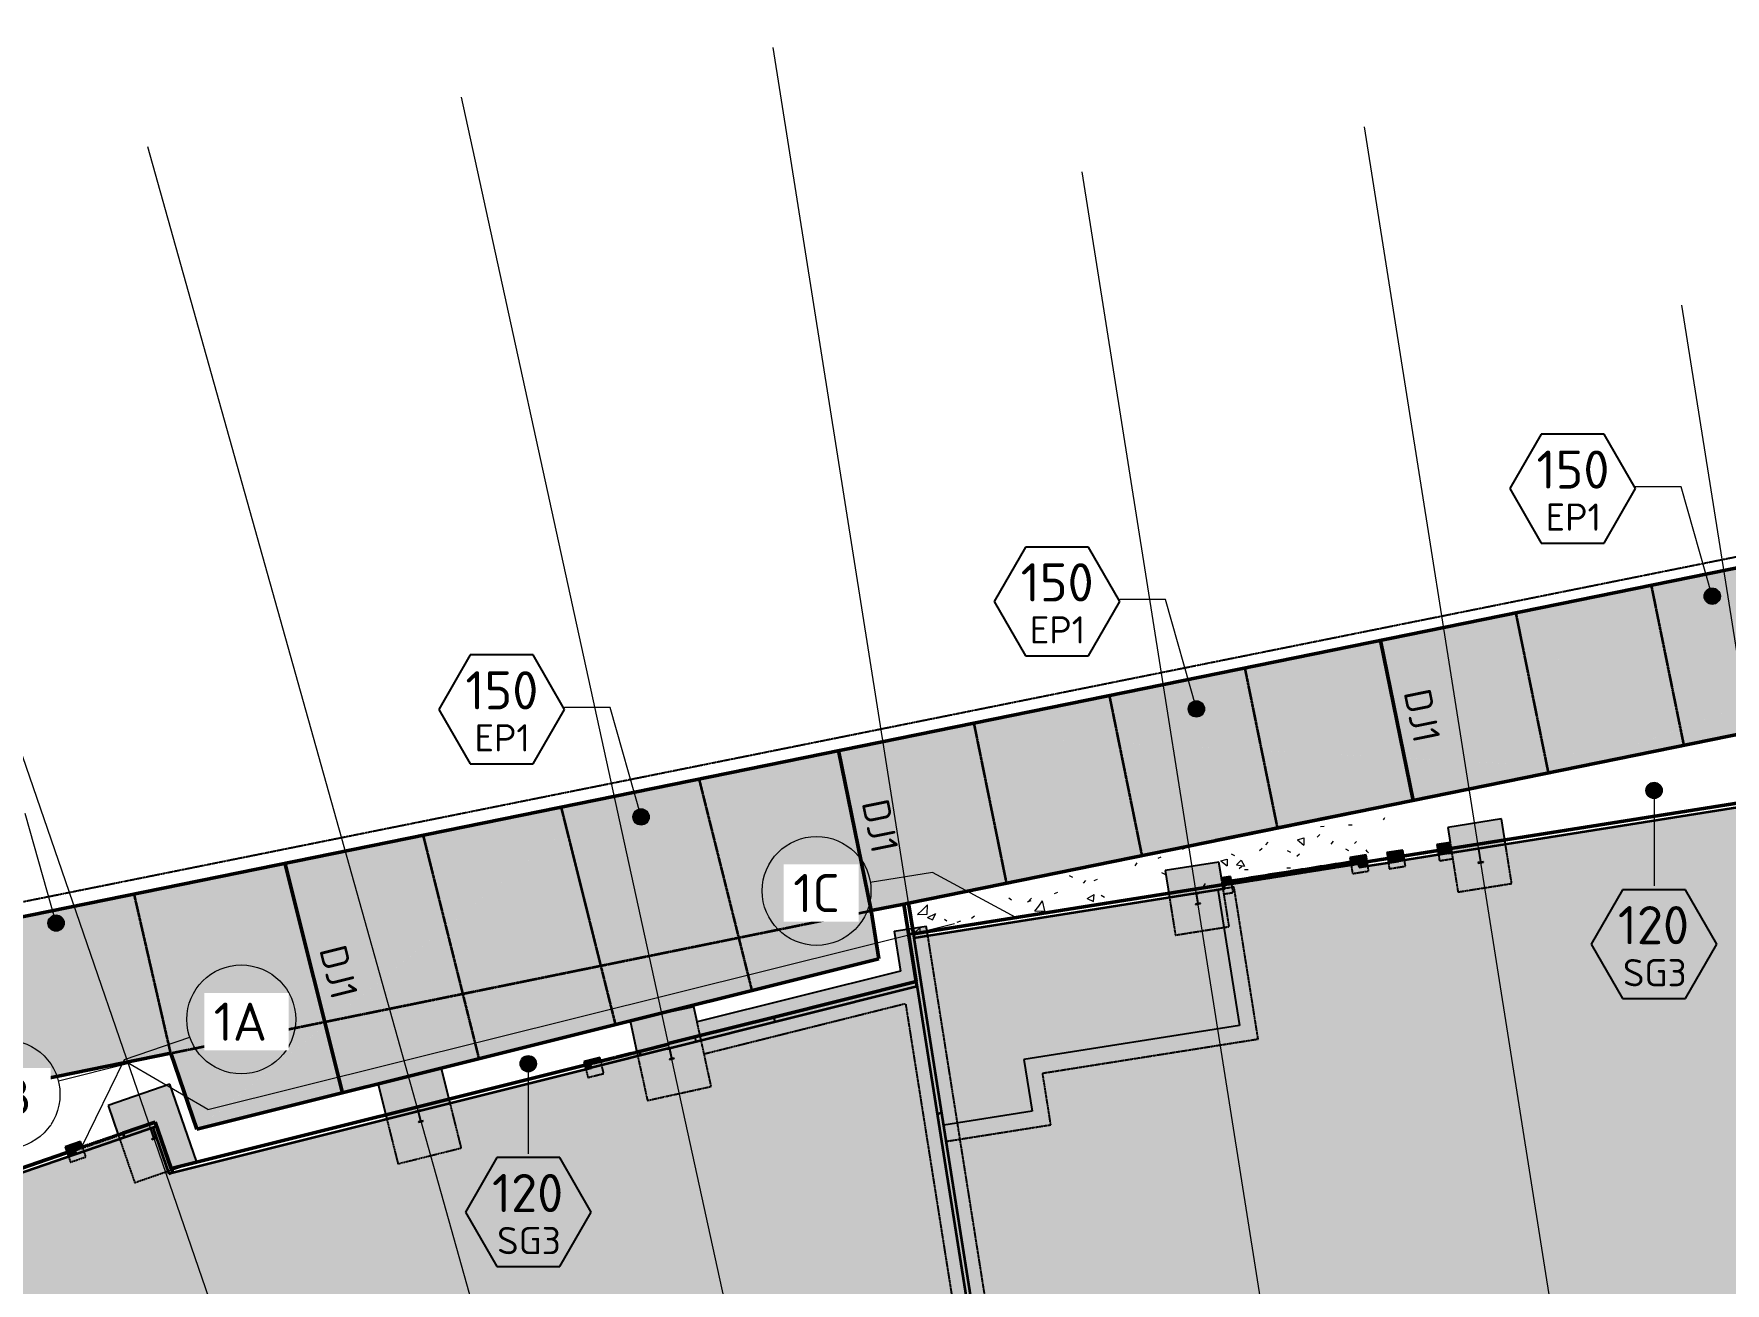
# Model space of a CAD drawing. Header units: millimetres. Extents: x 705 to 313061, y -3762 to 4071588.
# Drawn here: x 165074 to 227216, y 4025692 to 4071588 of the extents above; entities that cross this region are included whole.
import ezdxf

# ---------------------------------------------------------------- set-up
doc = ezdxf.new("R2010")
doc.units = ezdxf.units.MM
for name, pattern in [('Boundary', [16, 5, -2, 5, -2, 0, -2]), ('Dash', [7, 5, -2]), ('Hidden Double', [7, 5, -2]), ('Hidden Half', [3, 2, -1]), ('Joint 1', [9.5, 7, -0.75, 1, -0.75])]:
    doc.linetypes.add(name, pattern=pattern)
for name, color, linetype, lineweight in [('A-060-M_DETAIL', 3, 'Continuous', 25), ('A-200-M_WALL_EXT', 113, 'Continuous', 13), ('A-230-H-FLOOR', 190, 'Continuous', 13), ('A-230-M_FLOOR', 192, 'Continuous', 13), ('A-230-MH_FLOOR', 190, 'Hidden Double', 13), ('C-910-M_SITE_BOUND', 91, 'Boundary', 25), ('S-160-M_FOUND', 171, 'Continuous', 13), ('S-160-MH_FOUND', 171, 'Hidden Half', 13), ('S-230-A-FLOOR', 171, 'Continuous', 18), ('S-280-M_COLUMN', 52, 'Continuous', 13), ('S-280-MH_COLUMN', 52, 'Hidden Half', 13), ('Z-030-M_GRID', 191, 'Continuous', 13), ('Z-033_T_GRIDREF', 31, 'Continuous', 13), ('Z-060-M_DETAIL', 92, 'Continuous', 25)]:
    doc.layers.add(name, color=color, linetype=linetype, lineweight=lineweight)
doc.styles.add('ISOCPEUR_2', font='isocpeur.ttf', dxfattribs={"height": 1400})
doc.styles.add('ISOCPEUR_3', font='isocpeur.ttf', dxfattribs={"height": 1000})

# ---------------------------------------------------------------- blocks, each defined once
blk = doc.blocks.new('FP_36-S1_001 - EXTERNAL PAVEMENT PLAN')
at = {"layer": 'A-230-M_FLOOR', "color": 55}
for p, q in [((-2317844, 4041024), (-2317775, 4041129)), ((-2317004, 4041304), (-2316886, 4041348)), ((-2316108, 4041638), (-2315992, 4041682)), ((-2320268, 4040674), (-2320153, 4040602)), ((-2319744, 4040386), (-2319661, 4040488)), ((-2319350, 4040486), (-2319225, 4040528)), ((-2316874, 4040778), (-2316737, 4040699)), ((-2320813, 4040013), (-2320685, 4040053)), ((-2319616, 4039819), (-2319354, 4039976)), ((-2319379, 4039716), (-2319354, 4039976)), ((-2319096, 4039950), (-2318972, 4039876)), ((-2315335, 4040266), (-2315266, 4040372)), ((-2325839, 4039239), (-2325658, 4039413)), ((-2325839, 4039239), (-2325495, 4039253)), ((-2325705, 4039725), (-2325661, 4039761)), ((-2325658, 4039413), (-2325482, 4039588)), ((-2325495, 4039253), (-2325482, 4039588)), ((-2325473, 4039131), (-2325177, 4039278)), ((-2325293, 4039045), (-2325177, 4039278)), ((-2322493, 4039848), (-2322391, 4039780)), ((-2321805, 4039707), (-2321674, 4039746)), ((-2321749, 4039740), (-2321652, 4039837)), ((-2321536, 4039362), (-2321391, 4039547)), ((-2321536, 4039362), (-2321161, 4039368)), ((-2321391, 4039547), (-2321251, 4039733)), ((-2321161, 4039368), (-2321251, 4039733)), ((-2319616, 4039819), (-2319379, 4039716)), ((-2325995, 4038528), (-2325748, 4038764)), ((-2325995, 4038528), (-2325869, 4038617)), ((-2325749, 4038567), (-2325748, 4038764)), ((-2325473, 4039131), (-2325293, 4039045)), ((-2324853, 4039062), (-2324764, 4038998)), ((-2324388, 4038959), (-2324252, 4038997)), ((-2323862, 4039097), (-2323750, 4039189)), ((-2325995, 4038528), (-2325855, 4038565))]:
    blk.add_line(p, q, dxfattribs=at)
blk = doc.blocks.new('FP_37-S1_001 - EXTERNAL PAVEMENT PLAN')
at = {"layer": 'A-230-M_FLOOR', "color": 55}
for p, q in [((-2311034, 4042469), (-2310900, 4042477)), ((-2310010, 4042527), (-2309876, 4042534)), ((-2313047, 4041792), (-2312966, 4041898)), ((-2311880, 4041984), (-2311645, 4042050)), ((-2311880, 4041984), (-2311645, 4041788)), ((-2311645, 4042050), (-2311645, 4041788)), ((-2311164, 4042076), (-2311066, 4042170)), ((-2310643, 4041819), (-2310563, 4041929)), ((-2309789, 4041846), (-2309720, 4041913)), ((-2314702, 4041209), (-2314466, 4041272)), ((-2314702, 4041209), (-2314470, 4041028)), ((-2314466, 4041272), (-2314470, 4041028)), ((-2314321, 4041465), (-2314202, 4041408)), ((-2314125, 4041066), (-2313949, 4041229)), ((-2313949, 4041229), (-2313826, 4041013)), ((-2313280, 4041588), (-2313182, 4041678)), ((-2312257, 4041588), (-2312137, 4041527)), ((-2311909, 4041380), (-2311810, 4041470)), ((-2310123, 4041650), (-2310003, 4041584)), ((-2314125, 4041066), (-2313826, 4041013)), ((-2314030, 4040922), (-2313931, 4041009)), ((-2313833, 4040886), (-2313699, 4040892)), ((-2312280, 4040946), (-2312146, 4040951))]:
    blk.add_line(p, q, dxfattribs=at)
blk = doc.blocks.new('FP_38-S1_001 - EXTERNAL PAVEMENT PLAN')
at = {"layer": 'A-230-M_FLOOR', "color": 55}
for p, q in [((-2308722, 4042710), (-2308694, 4042754)), ((-2308694, 4042754), (-2308669, 4042798)), ((-2309322, 4041555), (-2309366, 4041609)), ((-2309273, 4041502), (-2309322, 4041555)), ((-2308792, 4041253), (-2308772, 4041321))]:
    blk.add_line(p, q, dxfattribs=at)
blk = doc.blocks.new('NRP_Column-Steel-UB - SC120 - 410UB59_7-V49-S1_001 - EXTERNAL PAVEMENT PLAN')
at = {"layer": 'S-280-M_COLUMN', "lineweight": 25}
for p, q in [((89, 406.4), (-89, 406.4)), ((-89, 406.4), (-89, 393.6)), ((-89, 393.6), (-15.3, 393.6)), ((-15.3, 12.8), (-89, 12.8)), ((-89, 12.8), (-89, 0)), ((-89, 0), (89, 0)), ((-3.9, 382.2), (-3.9, 24.2)), ((3.9, 24.2), (3.9, 382.2)), ((15.3, 393.6), (89, 393.6)), ((89, 12.8), (15.3, 12.8)), ((89, 393.6), (89, 406.4)), ((89, 0), (89, 12.8))]:
    blk.add_line(p, q, dxfattribs=at)
for centre, start, end in [((-15.3, 382.2), 0, 90), ((-15.3, 24.2), 270, 0), ((15.3, 382.2), 90, 180), ((15.3, 24.2), 180, 270)]:
    blk.add_arc(centre, 11.4, start, end, dxfattribs=at)
at = {"layer": 'S-280-MH_COLUMN', "lineweight": 25}
for centre, start, end in [((-15.3, 382.2), 0, 90), ((-15.3, 24.2), 270, 0), ((15.3, 382.2), 90, 180), ((15.3, 24.2), 180, 270)]:
    blk.add_arc(centre, 11.4, start, end, dxfattribs=at)
blk = doc.blocks.new('NRP_Column-Steel-UB - SC120 - 410UB59_7-V50-S1_001 - EXTERNAL PAVEMENT PLAN')
at = {"layer": 'S-280-M_COLUMN', "lineweight": 25}
for p, q in [((89, 406.4), (-89, 406.4)), ((-89, 406.4), (-89, 393.6)), ((-89, 393.6), (-15.3, 393.6)), ((-15.3, 12.8), (-89, 12.8)), ((-89, 12.8), (-89, 0)), ((-89, 0), (89, 0)), ((-3.9, 382.2), (-3.9, 24.2)), ((3.9, 24.2), (3.9, 382.2)), ((15.3, 393.6), (89, 393.6)), ((89, 12.8), (15.3, 12.8)), ((89, 393.6), (89, 406.4)), ((89, 0), (89, 12.8))]:
    blk.add_line(p, q, dxfattribs=at)
for centre, start, end in [((-15.3, 382.2), 0, 90), ((-15.3, 24.2), 270, 0), ((15.3, 382.2), 90, 180), ((15.3, 24.2), 180, 270)]:
    blk.add_arc(centre, 11.4, start, end, dxfattribs=at)
at = {"layer": 'S-280-MH_COLUMN', "lineweight": 25}
for centre, start, end in [((-15.3, 382.2), 0, 90), ((-15.3, 24.2), 270, 0), ((15.3, 382.2), 90, 180), ((15.3, 24.2), 180, 270)]:
    blk.add_arc(centre, 11.4, start, end, dxfattribs=at)
blk = doc.blocks.new('NRP_Column-Steel-UB - SC124 - 530UB82_0-V47-S1_001 - EXTERNAL PAVEMENT PLAN')
at = {"layer": 'S-280-M_COLUMN', "lineweight": 25}
for p, q in [((104.5, 528.2), (-104.5, 528.2)), ((-104.5, 528.2), (-104.5, 515)), ((-104.5, 515), (-18.8, 515)), ((-18.8, 13.2), (-104.5, 13.2)), ((-104.5, 13.2), (-104.5, 0)), ((-104.5, 0), (104.5, 0)), ((-4.8, 501), (-4.8, 27.2)), ((4.8, 27.2), (4.8, 501)), ((18.8, 515), (104.5, 515)), ((104.5, 13.2), (18.8, 13.2)), ((104.5, 515), (104.5, 528.2)), ((104.5, 0), (104.5, 13.2))]:
    blk.add_line(p, q, dxfattribs=at)
for centre, start, end in [((-18.8, 501), 0, 90), ((-18.8, 27.2), 270, 0), ((18.8, 501), 90, 180), ((18.8, 27.2), 180, 270)]:
    blk.add_arc(centre, 14, start, end, dxfattribs=at)
at = {"layer": 'S-280-MH_COLUMN', "lineweight": 25}
for centre, start, end in [((-18.8, 501), 0, 90), ((-18.8, 27.2), 270, 0), ((18.8, 501), 90, 180), ((18.8, 27.2), 180, 270)]:
    blk.add_arc(centre, 14, start, end, dxfattribs=at)
blk = doc.blocks.new('NRP_Foundation-Pad Footing Fibre _v2_ - PF1 - 3000 x 2400 x 600d-V15-S1_001 - EXTERNAL PAVEMENT PLAN')
at = {"layer": 'S-160-M_FOUND', "linetype": 'Dash', "lineweight": 25}
blk.add_hatch(color=10, dxfattribs=at).paths.add_polyline_path([(-1450, -439), (-1450, -1550), (1550, -1550), (1550, 850), (403, 850), (403, 671), (253, 671), (253, -439), (-772, -439)])
at = {"layer": 'S-160-M_FOUND', "color": 9, "lineweight": 25}
for p, q in [((1550, 850), (403, 850)), ((1550, -1550), (1550, 850)), ((-1450, -439), (-1450, -1148)), ((-1450, -1149), (-1450, -1550)), ((-1450, -1550), (1550, -1550))]:
    blk.add_line(p, q, dxfattribs=at)
at = {"layer": 'S-160-MH_FOUND', "color": 9, "linetype": 'Dash', "lineweight": 25}
for p, q in [((403, 850), (-1450, 850)), ((-1450, 850), (-1450, -439))]:
    blk.add_line(p, q, dxfattribs=at)
blk = doc.blocks.new('NRP_Foundation-Pad Footing Fibre _v2_ - PF1 - 3000 x 2400 x 600d-V16-S1_001 - EXTERNAL PAVEMENT PLAN')
at = {"layer": 'S-160-M_FOUND', "linetype": 'Dash', "lineweight": 25}
blk.add_hatch(color=10, dxfattribs=at).paths.add_polyline_path([(1550, 850), (248, 850), (249, -1550), (1550, -1550)])
at = {"layer": 'S-160-M_FOUND', "color": 9, "lineweight": 25}
for p, q in [((1550, 850), (248, 850)), ((1550, -1550), (1550, 850)), ((249, -1550), (1550, -1550))]:
    blk.add_line(p, q, dxfattribs=at)
at = {"layer": 'S-160-MH_FOUND', "color": 9, "linetype": 'Dash', "lineweight": 25}
for p, q in [((248, 850), (-1450, 850)), ((-1450, 850), (-1450, -1550)), ((-1450, -1550), (249, -1550))]:
    blk.add_line(p, q, dxfattribs=at)
blk = doc.blocks.new('Family - ___-3870354-S1_001 - EXTERNAL PAVEMENT PLAN')
at = {"layer": 'C-910-M_SITE_BOUND'}
blk.add_line((-2260611, 4059444), (-2388364, 4033725), dxfattribs=at)
blk = doc.blocks.new('NRP_Joint Location _v2_ - SJ1 - SAWN JOINT _No Cradle_-4181266-S1_001 - EXTERNAL PAVEMENT PLAN')
at = {"layer": 'Z-060-M_DETAIL', "linetype": 'Joint 1', "lineweight": 35}
blk.add_line((0, 0), (6002, 0), dxfattribs=at)
blk = doc.blocks.new('NRP_Joint Location _v2_ - DJ1 - DOWELLED JOINT-4181295-S1_001 - EXTERNAL PAVEMENT PLAN')
at = {"layer": 'Z-060-M_DETAIL', "lineweight": 50}
blk.add_line((0, 0), (8710, 0), dxfattribs=at)
blk = doc.blocks.new('NRP_Joint Location _v2_ - DJ1 - DOWELLED JOINT-4179586-S1_001 - EXTERNAL PAVEMENT PLAN')
at = {"layer": 'Z-060-M_DETAIL', "lineweight": 50}
blk.add_line((0, 0), (6000, 0), dxfattribs=at)
blk = doc.blocks.new('NRP_Joint Location _v2_ - SJ1 - SAWN JOINT _No Cradle_-4181704-S1_001 - EXTERNAL PAVEMENT PLAN')
at = {"layer": 'Z-060-M_DETAIL', "linetype": 'Joint 1', "lineweight": 35}
blk.add_line((0, 0), (8464, 0), dxfattribs=at)
blk = doc.blocks.new('NRP_Joint Location _v2_ - SJ1 - SAWN JOINT _No Cradle_-4181705-S1_001 - EXTERNAL PAVEMENT PLAN')
at = {"layer": 'Z-060-M_DETAIL', "linetype": 'Joint 1', "lineweight": 35}
blk.add_line((0, 0), (8008, 0), dxfattribs=at)
blk = doc.blocks.new('NRP_Joint Location _v2_ - SJ1 - SAWN JOINT _No Cradle_-4181706-S1_001 - EXTERNAL PAVEMENT PLAN')
at = {"layer": 'Z-060-M_DETAIL', "linetype": 'Joint 1', "lineweight": 35}
blk.add_line((0, 0), (8236, 0), dxfattribs=at)
blk = doc.blocks.new('NRP_Joint Location _v2_ - SJ1 - SAWN JOINT _No Cradle_-4181819-S1_001 - EXTERNAL PAVEMENT PLAN')
at = {"layer": 'Z-060-M_DETAIL', "linetype": 'Joint 1', "lineweight": 35}
blk.add_line((0, 0), (26261.866237, 0), dxfattribs=at)
blk = doc.blocks.new('NRP_Joint Location _v2_ - SJ1 - SAWN JOINT _No Cradle_-4179417-S1_001 - EXTERNAL PAVEMENT PLAN')
at = {"layer": 'Z-060-M_DETAIL', "linetype": 'Joint 1', "lineweight": 35}
blk.add_line((0, 0), (6000, 0), dxfattribs=at)
blk = doc.blocks.new('Grid - NRP_Grid-Head-320187-S1_001 - EXTERNAL PAVEMENT PLAN')
at = {"layer": 'Z-033_T_GRIDREF'}
blk.add_circle((0, 0), 5, dxfattribs=at)
blk = doc.blocks.new('NRP_Slab Tag _v2_ - Thickness with Description-1497716-S1_001 - EXTERNAL PAVEMENT PLAN')
at = {"layer": 'S-230-A-FLOOR', "lineweight": 25}
for p, q in [((-2.88, 4.99), (-5.76, -0.01)), ((2.9, 4.99), (-2.88, 4.99)), ((5.78, -0.01), (2.9, 4.99)), ((-5.76, -0.01), (-2.88, -5.01)), ((2.9, -5.01), (5.78, -0.01)), ((-2.88, -5.01), (2.9, -5.01))]:
    blk.add_line(p, q, dxfattribs=at)

msp = doc.modelspace()

# ---------------------------------------------------------------- hatches: boundary and pattern name
at = {"layer": 'A-230-H-FLOOR'}
for color, points in [(254, [(221734, 4044645), (257970, 4058140), (220794, 4050577), (221636, 4045264)]), (254, [(221734, 4044645), (260548, 4052542), (257970, 4058140), (223397, 4045264)]), (254, [(221734, 4044645), (220794, 4050577), (197847, 4045908), (220794, 4044695)]), (254, [(195839, 4039377), (197847, 4045908), (194582, 4045244), (194710, 4044645)]), (254, [(195839, 4039377), (221734, 4044645), (197847, 4045908), (197415, 4044503)]), (254, [(195839, 4039377), (194582, 4045244), (186086, 4043515)]), (254, [(170105, 4034141), (186086, 4043515), (158214, 4037845), (167247, 4035031)]), (254, [(171066, 4031349), (186086, 4043515), (170105, 4034141), (171021, 4031480)]), (254, [(171066, 4031349), (196119, 4037610), (186086, 4043515), (171229, 4031480)]), (254, [(196119, 4037610), (195839, 4039377), (186086, 4043515), (195839, 4037774)]), (10, [(198505, 4031496), (201753, 4032010), (201452, 4033906), (209370, 4035160), (208580, 4040148), (197415, 4038380), (198202, 4033408)]), (254, [(159807, 4032046), (170105, 4034141), (158214, 4037845), (158875, 4035439)])]:
    msp.add_hatch(color=color, dxfattribs=at).paths.add_polyline_path(points)
h = msp.add_hatch(color=10, dxfattribs=at)
h.paths.add_polyline_path([(203625, 3999169), (214090, 4000826), (214121, 4000629), (286622, 4012112), (286591, 4012310), (292369, 4013225), (286158, 4052436), (245818, 4046046), (245795, 4046195), (240856, 4045412), (240880, 4045264), (213771, 4040970), (213747, 4041119), (208809, 4040336), (208832, 4040188), (208580, 4040148), (209370, 4035160), (201452, 4033906), (201753, 4032010), (198505, 4031496), (203363, 4000826)])
h.paths.add_polyline_path([(240880, 4022936), (231932, 4022936), (231932, 4028436), (261232, 4028436), (261232, 4022936), (245818, 4022936)])
h = msp.add_hatch(color=10, dxfattribs=at)
h.paths.add_polyline_path([(78184, 3958005), (101217, 3965936), (101266, 3965794), (103030, 3966402), (102981, 3966544), (116884, 3971331), (116933, 3971189), (125467, 3974128), (127055, 3969518), (220629, 3969518), (214971, 3992231), (209082, 3993483), (208097, 3999700), (203480, 3998968), (197520, 4036600), (192308, 4035296), (192266, 4035466), (189356, 4034738), (189398, 4034568), (187362, 4034059), (187326, 4034204), (185516, 4033751), (185552, 4033606), (170028, 4029722), (169445, 4031417), (168395, 4031056), (168346, 4031197), (166582, 4030590), (166631, 4030448), (153281, 4025851), (153232, 4025993), (151468, 4025386), (151517, 4025244), (111573, 4011490), (111524, 4011632), (109760, 4011024), (109809, 4010882), (90495, 4004232), (90446, 4004374), (88682, 4003766), (88731, 4003624), (65259, 3995542), (77678, 3959477)])
h.paths.add_polyline_path([(130349, 3969704), (130349, 3975808), (142762, 3980083), (146335, 3969704), (134676, 3969704)])
h.paths.add_polyline_path([(177237, 3978645), (177237, 3984145), (206537, 3984145), (206537, 3978645), (199818, 3978645)])
h.paths.add_polyline_path([(114111, 3986833), (95794, 3986833), (95794, 3992333), (125094, 3992333), (125094, 3986833), (116884, 3986833)])
at = {"layer": 'S-160-M_FOUND'}
for points in [[(217169, 4041509), (219144, 4041821), (218997, 4042746), (217022, 4042433), (217110, 4041879)], [(217169, 4041509), (217110, 4041879), (216627, 4041802), (216685, 4041432)], [(206798, 4039866), (208773, 4040179), (208617, 4041163), (206642, 4040851), (206778, 4039991)], [(213771, 4040970), (214088, 4041021), (214023, 4041426), (213431, 4041332), (213471, 4041075), (213747, 4041119)], [(215435, 4041234), (215376, 4041604), (214783, 4041511), (214842, 4041140)], [(208773, 4040179), (208832, 4040188), (208809, 4040336), (209085, 4040380), (209044, 4040637), (208709, 4040584), (208772, 4040188)], [(203466, 3999055), (204145, 3999162), (204132, 3999249), (203625, 3999169), (197415, 4038380), (197921, 4038460), (197866, 4038806), (196681, 4038618), (196912, 4037157), (197445, 4037290), (197737, 4036126), (197600, 4036092), (203448, 3999169)], [(189554, 4034788), (192266, 4035466), (192308, 4035296), (197520, 4036600), (197600, 4036092), (197737, 4036126), (197445, 4037290), (189445, 4035288)], [(187362, 4034059), (189398, 4034568), (189356, 4034738), (189554, 4034788), (189322, 4035848), (187316, 4035410), (186980, 4035326), (187230, 4034180), (187326, 4034204), (187348, 4034116)], [(185356, 4033557), (185552, 4033606), (185516, 4033751), (185901, 4033848), (185869, 4033977), (185287, 4033831), (185344, 4033606)], [(166347, 4030350), (166631, 4030448), (166582, 4030590), (166866, 4030688), (166792, 4030900), (166225, 4030705), (166313, 4030448)]]:
    msp.add_hatch(color=10, dxfattribs=at).paths.add_polyline_path(points)
at = {"layer": 'S-230-A-FLOOR'}
h = msp.add_hatch(color=256, dxfattribs=at)
edge = h.paths.add_edge_path()
edge.add_arc((226740, 4050929), 300, 0, 360)
h = msp.add_hatch(color=256, dxfattribs=at)
edge = h.paths.add_edge_path()
edge.add_arc((207788, 4046785), 300, 0, 360)
h = msp.add_hatch(color=256, dxfattribs=at)
edge = h.paths.add_edge_path()
edge.add_arc((224603, 4043792), 300, 0, 360)
h = msp.add_hatch(color=256, dxfattribs=at)
edge = h.paths.add_edge_path()
edge.add_arc((187386, 4042819), 300, 0, 360)
h = msp.add_hatch(color=256, dxfattribs=at)
edge = h.paths.add_edge_path()
edge.add_arc((165893, 4038919), 300, 0, 360)
h = msp.add_hatch(color=256, dxfattribs=at)
edge = h.paths.add_edge_path()
edge.add_arc((183239, 4033754), 300, 0, 360)

# ---------------------------------------------------------------- linework, layer by layer
at = {"layer": 'A-200-M_WALL_EXT', "lineweight": 35}
for p, q in [((228503, 4043456), (217029, 4041638)), ((217052, 4041490), (228527, 4043308)), ((215186, 4041346), (213747, 4041119)), ((213747, 4041119), (213771, 4040970)), ((213771, 4040970), (215209, 4041198)), ((215209, 4041198), (215186, 4041346)), ((217052, 4041490), (215209, 4041198)), ((217029, 4041638), (217052, 4041490)), ((208809, 4040336), (197391, 4038528)), ((197415, 4038380), (208832, 4040188)), ((208832, 4040188), (208809, 4040336)), ((197391, 4038528), (197218, 4038501)), ((197218, 4038501), (201384, 4012203)), ((197391, 4038528), (197415, 4038380)), ((201557, 4012231), (197391, 4038528)), ((197477, 4036769), (189366, 4034740)), ((197519, 4036600), (197477, 4036769)), ((188427, 4034325), (197519, 4036600)), ((185516, 4033751), (188391, 4034471)), ((188427, 4034325), (185552, 4033606)), ((185516, 4033751), (170139, 4029905)), ((185552, 4033606), (185516, 4033751)), ((187326, 4034204), (187362, 4034059)), ((170176, 4029759), (185552, 4033606)), ((198434, 4031943), (198261, 4031916)), ((169538, 4031608), (159856, 4028274)), ((159905, 4028132), (169586, 4031466)), ((168346, 4031197), (168395, 4031056)), ((169445, 4031417), (170032, 4029710)), ((169586, 4031466), (169538, 4031608)), ((170174, 4029759), (169586, 4031466)), ((166631, 4030448), (166582, 4030590)), ((170032, 4029710), (170174, 4029759)), ((170139, 4029905), (170176, 4029759))]:
    msp.add_line(p, q, dxfattribs=at)
at = {"layer": 'A-230-M_FLOOR', "lineweight": 50}
for p, q in [((158214, 4037845), (257970, 4058140)), ((197213, 4039656), (245347, 4049449)), ((240835, 4045409), (213737, 4041117)), ((213499, 4042969), (208496, 4041952)), ((213724, 4041197), (208786, 4040414)), ((208792, 4040376), (213730, 4041158)), ((208798, 4040337), (213737, 4041119)), ((213737, 4041117), (213724, 4041199)), ((208809, 4040336), (197391, 4038528)), ((208785, 4040416), (208798, 4040335)), ((195839, 4039377), (197041, 4039621)), ((196119, 4037610), (195839, 4039377)), ((197213, 4039656), (197041, 4039621)), ((197041, 4039621), (197492, 4036773)), ((197391, 4038528), (197213, 4039656)), ((171066, 4031349), (196119, 4037610)), ((197492, 4036773), (192276, 4035468)), ((192276, 4035468), (189366, 4034740)), ((188391, 4034471), (187326, 4034204)), ((189366, 4034740), (188385, 4034495)), ((188385, 4034495), (188391, 4034471)), ((159807, 4032046), (170105, 4034141)), ((170105, 4034141), (171066, 4031349)), ((185516, 4033751), (170125, 4029901)), ((169538, 4031608), (168346, 4031197)), ((170125, 4029901), (169538, 4031608)), ((166582, 4030590), (153232, 4025993))]:
    msp.add_line(p, q, dxfattribs=at)
at = {"layer": 'A-230-M_FLOOR', "color": 9, "lineweight": 25}
for p, q in [((213737, 4041117), (208809, 4040336)), ((217052, 4041490), (215209, 4041198)), ((208580, 4040148), (209370, 4035160)), ((197520, 4036600), (197519, 4036600)), ((192308, 4035296), (192266, 4035466)), ((209370, 4035160), (201452, 4033906)), ((189356, 4034738), (189398, 4034568)), ((201452, 4033906), (201753, 4032010)), ((201753, 4032010), (198505, 4031496)), ((168346, 4031197), (166582, 4030590)), ((170176, 4029759), (170028, 4029722))]:
    msp.add_line(p, q, dxfattribs=at)
at = {"layer": 'A-230-M_FLOOR', "lineweight": 50}
msp.add_open_spline([(213724, 4041199), (212992, 4041083), (211346, 4040822), (209700, 4040561), (208785, 4040416)], degree=3, knots=[0, 0, 0, 0, 0.444444, 1, 1, 1, 1], dxfattribs=at)
at = {"layer": 'A-230-MH_FLOOR', "lineweight": 50}
for p, q in [((213737, 4041117), (208809, 4040336)), ((187326, 4034204), (185516, 4033751)), ((168346, 4031197), (166582, 4030590))]:
    msp.add_line(p, q, dxfattribs=at)
at = {"layer": 'A-230-MH_FLOOR', "color": 9, "lineweight": 25}
for p, q in [((209172, 4040242), (208832, 4040188)), ((210056, 4034662), (209172, 4040242)), ((202139, 4033408), (210056, 4034662)), ((202439, 4031511), (202139, 4033408)), ((198599, 4030903), (202439, 4031511))]:
    msp.add_line(p, q, dxfattribs=at)
at = {"layer": 'S-160-M_FOUND', "color": 9, "lineweight": 25}
for p, q in [((218997, 4042746), (217022, 4042433)), ((217022, 4042433), (217110, 4041879)), ((219144, 4041821), (218997, 4042746)), ((217110, 4041879), (216627, 4041802)), ((216627, 4041802), (216685, 4041432)), ((208617, 4041163), (206642, 4040851)), ((208709, 4040584), (208617, 4041163)), ((214023, 4041426), (213431, 4041332)), ((213431, 4041332), (213471, 4041075)), ((214088, 4041021), (214023, 4041426)), ((215376, 4041604), (214783, 4041511)), ((214783, 4041511), (214842, 4041140)), ((215435, 4041234), (215376, 4041604)), ((206642, 4040851), (206798, 4039866)), ((209044, 4040637), (208709, 4040584)), ((209085, 4040380), (209044, 4040637)), ((196681, 4038618), (197866, 4038806)), ((196681, 4038618), (196912, 4037157)), ((197921, 4038460), (197866, 4038806)), ((196912, 4037157), (189445, 4035288)), ((189322, 4035848), (187318, 4035410)), ((189445, 4035288), (189322, 4035848)), ((186980, 4035326), (187230, 4034180)), ((185869, 4033977), (185287, 4033831)), ((185287, 4033831), (185356, 4033557)), ((185901, 4033848), (185869, 4033977)), ((166792, 4030900), (166225, 4030705)), ((166225, 4030705), (166347, 4030350)), ((166866, 4030688), (166792, 4030900))]:
    msp.add_line(p, q, dxfattribs=at)
at = {"layer": 'S-160-MH_FOUND', "color": 9, "linetype": 'Dash', "lineweight": 25}
for p, q in [((217110, 4041879), (217204, 4041286)), ((219373, 4040375), (219144, 4041821)), ((214842, 4041140), (214877, 4040918)), ((215470, 4041012), (215435, 4041234)), ((216685, 4041432), (216720, 4041210)), ((216720, 4041210), (217204, 4041286)), ((217204, 4041286), (217398, 4040063)), ((208803, 4039991), (208709, 4040584)), ((213471, 4041075), (213525, 4040739)), ((213525, 4040739), (214117, 4040833)), ((214117, 4040833), (214088, 4041021)), ((214877, 4040918), (215470, 4041012)), ((206798, 4039866), (207017, 4038480)), ((208803, 4039991), (209138, 4040044)), ((208993, 4038793), (208803, 4039991)), ((209138, 4040044), (209085, 4040380)), ((217398, 4040063), (219373, 4040375)), ((207017, 4038480), (208993, 4038793)), ((204051, 3999755), (197921, 4038460)), ((189701, 4034116), (197101, 4035967)), ((197101, 4035967), (202960, 3998975)), ((187315, 4035409), (186978, 4035336)), ((186978, 4035336), (186980, 4035326)), ((189701, 4034116), (189445, 4035288)), ((186015, 4033395), (185902, 4033848)), ((187230, 4034180), (187619, 4032405)), ((189963, 4032918), (189701, 4034116)), ((185356, 4033557), (185433, 4033249)), ((185433, 4033249), (186015, 4033395)), ((187619, 4032405), (189963, 4032918)), ((166988, 4030333), (166866, 4030688)), ((166347, 4030350), (166420, 4030138)), ((166420, 4030138), (166988, 4030333))]:
    msp.add_line(p, q, dxfattribs=at)
at = {"layer": 'S-230-A-FLOOR'}
for p, q in [((225602, 4054952), (223926, 4054952)), ((226740, 4050929), (225602, 4054952)), ((206650, 4050808), (204974, 4050808)), ((207788, 4046785), (206650, 4050808)), ((186248, 4046842), (184571, 4046842)), ((187386, 4042819), (186248, 4046842)), ((224603, 4043792), (224603, 4040288)), ((165893, 4038919), (164756, 4042943)), ((183239, 4033754), (183239, 4030447))]:
    msp.add_line(p, q, dxfattribs=at)
for centre in [(226740, 4050929), (207788, 4046785), (224603, 4043792), (187386, 4042819), (165893, 4038919), (183239, 4033754)]:
    msp.add_circle(centre, 300, dxfattribs=at)
at = {"layer": 'Z-030-M_GRID'}
for p, q in [((212715, 3941779), (192235, 4071081)), ((227496, 3982695), (213959, 4068167)), ((223086, 3943422), (203588, 4066524)), ((237867, 3984338), (225627, 4061618)), ((201155, 4039124), (299428, 4054690)), ((198097, 4040779), (195807, 4040416)), ((201155, 4039124), (198097, 4040779)), ((168402, 4033903), (170804, 4034730)), ((166828, 4030675), (168402, 4033903)), ((171471, 4032068), (168561, 4033757)), ((166828, 4030675), (43179, 3988098))]:
    msp.add_line(p, q, dxfattribs=at)

# ---------------------------------------------------------------- block references
at = {"layer": 'A-230-M_FLOOR', "lineweight": 50}
for name in ['FP_37-S1_001 - EXTERNAL PAVEMENT PLAN', 'FP_38-S1_001 - EXTERNAL PAVEMENT PLAN', 'FP_36-S1_001 - EXTERNAL PAVEMENT PLAN']:
    msp.add_blockref(name, (2523386, 0), dxfattribs=at)
at = {"layer": 'C-910-M_SITE_BOUND'}
msp.add_blockref('Family - ___-3870354-S1_001 - EXTERNAL PAVEMENT PLAN', (2523386, 0), dxfattribs=at)
at = {"layer": 'S-160-MH_FOUND', "color": 9, "linetype": 'Dash', "lineweight": 25}
for name, p, rotation in [('NRP_Foundation-Pad Footing Fibre _v2_ - PF1 - 3000 x 2400 x 600d-V16-S1_001 - EXTERNAL PAVEMENT PLAN', (178927, 4031692), 104.0180646910878), ('NRP_Foundation-Pad Footing Fibre _v2_ - PF1 - 3000 x 2400 x 600d-V15-S1_001 - EXTERNAL PAVEMENT PLAN', (169112, 4031035), 109.0004071202155)]:
    msp.add_blockref(name, p, dxfattribs=dict(at, rotation=rotation))
at = {"layer": 'S-230-A-FLOOR', "lineweight": 25, "xscale": 399.9999999999997, "yscale": 399.9999999999997, "zscale": 399.9999999999997}
for p in [(221613, 4054884), (202661, 4050740), (182259, 4046775), (224600, 4038149), (183235, 4028308)]:
    msp.add_blockref('NRP_Slab Tag _v2_ - Thickness with Description-1497716-S1_001 - EXTERNAL PAVEMENT PLAN', p, dxfattribs=at)
at = {"layer": 'S-280-MH_COLUMN', "lineweight": 25}
for name, p, rotation in [('NRP_Column-Steel-UB - SC124 - 530UB82_0-V47-S1_001 - EXTERNAL PAVEMENT PLAN', (218156, 4041665), 189.0003283882161), ('NRP_Column-Steel-UB - SC120 - 410UB59_7-V49-S1_001 - EXTERNAL PAVEMENT PLAN', (207785, 4040022), 189.0003283882161), ('NRP_Column-Steel-UB - SC120 - 410UB59_7-V50-S1_001 - EXTERNAL PAVEMENT PLAN', (188427, 4034325), 192.3344071202311), ('NRP_Column-Steel-UB - SC120 - 410UB59_7-V50-S1_001 - EXTERNAL PAVEMENT PLAN', (179198, 4032021), 194.0180646910637), ('NRP_Column-Steel-UB - SC120 - 410UB59_7-V49-S1_001 - EXTERNAL PAVEMENT PLAN', (169360, 4031388), 199.0004071202144)]:
    msp.add_blockref(name, p, dxfattribs=dict(at, rotation=rotation))
at = {"layer": 'Z-033_T_GRIDREF', "xscale": 399.9999999999997, "yscale": 399.9999999999997, "zscale": 399.9999999999997}
for p, rotation in [((193832, 4040103), 279.0003283881443), ((172695, 4035381), 109.0004071202157), ((164035, 4032629), 283.9934690902115)]:
    msp.add_blockref('Grid - NRP_Grid-Head-320187-S1_001 - EXTERNAL PAVEMENT PLAN', p, dxfattribs=dict(at, rotation=rotation))
at = {"layer": 'Z-060-M_DETAIL', "linetype": 'Joint 1', "lineweight": 35}
for name, p, rotation in [('NRP_Joint Location _v2_ - SJ1 - SAWN JOINT _No Cradle_-4179417-S1_001 - EXTERNAL PAVEMENT PLAN', (225705, 4045453), 101.5000000000213), ('NRP_Joint Location _v2_ - SJ1 - SAWN JOINT _No Cradle_-4179417-S1_001 - EXTERNAL PAVEMENT PLAN', (220727, 4044440), 101.5000000000213), ('NRP_Joint Location _v2_ - SJ1 - SAWN JOINT _No Cradle_-4179417-S1_001 - EXTERNAL PAVEMENT PLAN', (210772, 4042415), 101.5000000000213), ('NRP_Joint Location _v2_ - SJ1 - SAWN JOINT _No Cradle_-4179417-S1_001 - EXTERNAL PAVEMENT PLAN', (205795, 4041402), 101.5000000000213), ('NRP_Joint Location _v2_ - SJ1 - SAWN JOINT _No Cradle_-4179417-S1_001 - EXTERNAL PAVEMENT PLAN', (200817, 4040389), 101.5000000000213), ('NRP_Joint Location _v2_ - SJ1 - SAWN JOINT _No Cradle_-4181705-S1_001 - EXTERNAL PAVEMENT PLAN', (189512, 4044212), 284.0311660064972), ('NRP_Joint Location _v2_ - SJ1 - SAWN JOINT _No Cradle_-4181706-S1_001 - EXTERNAL PAVEMENT PLAN', (184443, 4043181), 284.0311660064972), ('NRP_Joint Location _v2_ - SJ1 - SAWN JOINT _No Cradle_-4181704-S1_001 - EXTERNAL PAVEMENT PLAN', (179373, 4042149), 284.0311660064972), ('NRP_Joint Location _v2_ - SJ1 - SAWN JOINT _No Cradle_-4181266-S1_001 - EXTERNAL PAVEMENT PLAN', (170105, 4034141), 102.923079939485), ('NRP_Joint Location _v2_ - SJ1 - SAWN JOINT _No Cradle_-4181819-S1_001 - EXTERNAL PAVEMENT PLAN', (170105, 4034141), 11.49999999998763)]:
    msp.add_blockref(name, p, dxfattribs=dict(at, rotation=rotation))
at = {"layer": 'Z-060-M_DETAIL', "lineweight": 50}
for name, p, rotation in [('NRP_Joint Location _v2_ - DJ1 - DOWELLED JOINT-4179586-S1_001 - EXTERNAL PAVEMENT PLAN', (215750, 4043427), 101.5000000000213), ('NRP_Joint Location _v2_ - DJ1 - DOWELLED JOINT-4179586-S1_001 - EXTERNAL PAVEMENT PLAN', (195839, 4039377), 101.5000000000029), ('NRP_Joint Location _v2_ - DJ1 - DOWELLED JOINT-4181295-S1_001 - EXTERNAL PAVEMENT PLAN', (176411, 4032684), 104.0311660064964)]:
    msp.add_blockref(name, p, dxfattribs=dict(at, rotation=rotation))

# ---------------------------------------------------------------- texts
at = {"layer": 'A-060-M_DETAIL', "lineweight": 13, "char_height": 1000, "width": 2308.86, "attachment_point": 1, "style": 'ISOCPEUR_3'}
for insert, rotation in [((216375, 4047602), 281.5), ((196465, 4043551), 281.5), ((176523, 4038197), 284.03117)]:
    msp.add_mtext('DJ1', dxfattribs=dict(at, insert=insert, rotation=rotation))
at = {"layer": 'S-230-A-FLOOR', "lineweight": 13, "attachment_point": 1}
for s, insert, char_height, width, style in [('150', (220286, 4056281), 1400, 3238.82, 'ISOCPEUR_2'), ('EP1', (220618, 4054334), 1000, 2437.13, 'ISOCPEUR_3'), ('150', (201334, 4052137), 1400, 3238.82, 'ISOCPEUR_2'), ('EP1', (201666, 4050190), 1000, 2437.13, 'ISOCPEUR_3'), ('150', (180932, 4048171), 1400, 3238.82, 'ISOCPEUR_2'), ('EP1', (181264, 4046224), 1000, 2437.13, 'ISOCPEUR_3'), ('120', (223274, 4039545), 1400, 3238.82, 'ISOCPEUR_2'), ('SG3', (223460, 4037598), 1000, 2789.87, 'ISOCPEUR_3'), ('120', (181909, 4029704), 1400, 3238.82, 'ISOCPEUR_2'), ('SG3', (182095, 4027757), 1000, 2789.87, 'ISOCPEUR_3')]:
    msp.add_mtext(s, dxfattribs=dict(at, insert=insert, char_height=char_height, width=width, style=style))

# ---------------------------------------------------------------- next in the draw order: texts
at = {"layer": 'Z-033_T_GRIDREF', "char_height": 1400, "attachment_point": 1, "style": 'ISOCPEUR_2', "bg_fill": 3, "box_fill_scale": 1.25, "bg_fill_color": 256, "bg_fill_true_color": 13158600, "bg_fill_transparency": 0}
for s, insert, width in [('1C', (192977, 4040723), 2052.32), ('1A', (171684, 4035998), 2405.06)]:
    msp.add_mtext(s, dxfattribs=dict(at, insert=insert, width=width))

# ---------------------------------------------------------------- next in the draw order: linework, layer by layer
at = {"layer": 'Z-030-M_GRID'}
for p, q in [((199579, 3943629), (155518, 4071588)), ((208323, 3943339), (180787, 4069267)), ((203926, 3943857), (169264, 4067442)), ((171471, 4032068), (198903, 4038904))]:
    msp.add_line(p, q, dxfattribs=at)

# ---------------------------------------------------------------- next in the draw order: texts
at = {"layer": 'Z-033_T_GRIDREF', "insert": (163100, 4033249), "char_height": 1400, "width": 2244.72, "attachment_point": 1, "style": 'ISOCPEUR_2', "bg_fill": 3, "box_fill_scale": 1.25, "bg_fill_color": 256, "bg_fill_true_color": 13158600, "bg_fill_transparency": 0}
msp.add_mtext('1B', dxfattribs=at)

# ---------------------------------------------------------------- next in the draw order: linework, layer by layer
at = {"layer": 'Z-030-M_GRID'}
msp.add_line((168561, 4033757), (165976, 4033112), dxfattribs=at)

doc.saveas('drawing.dxf')
